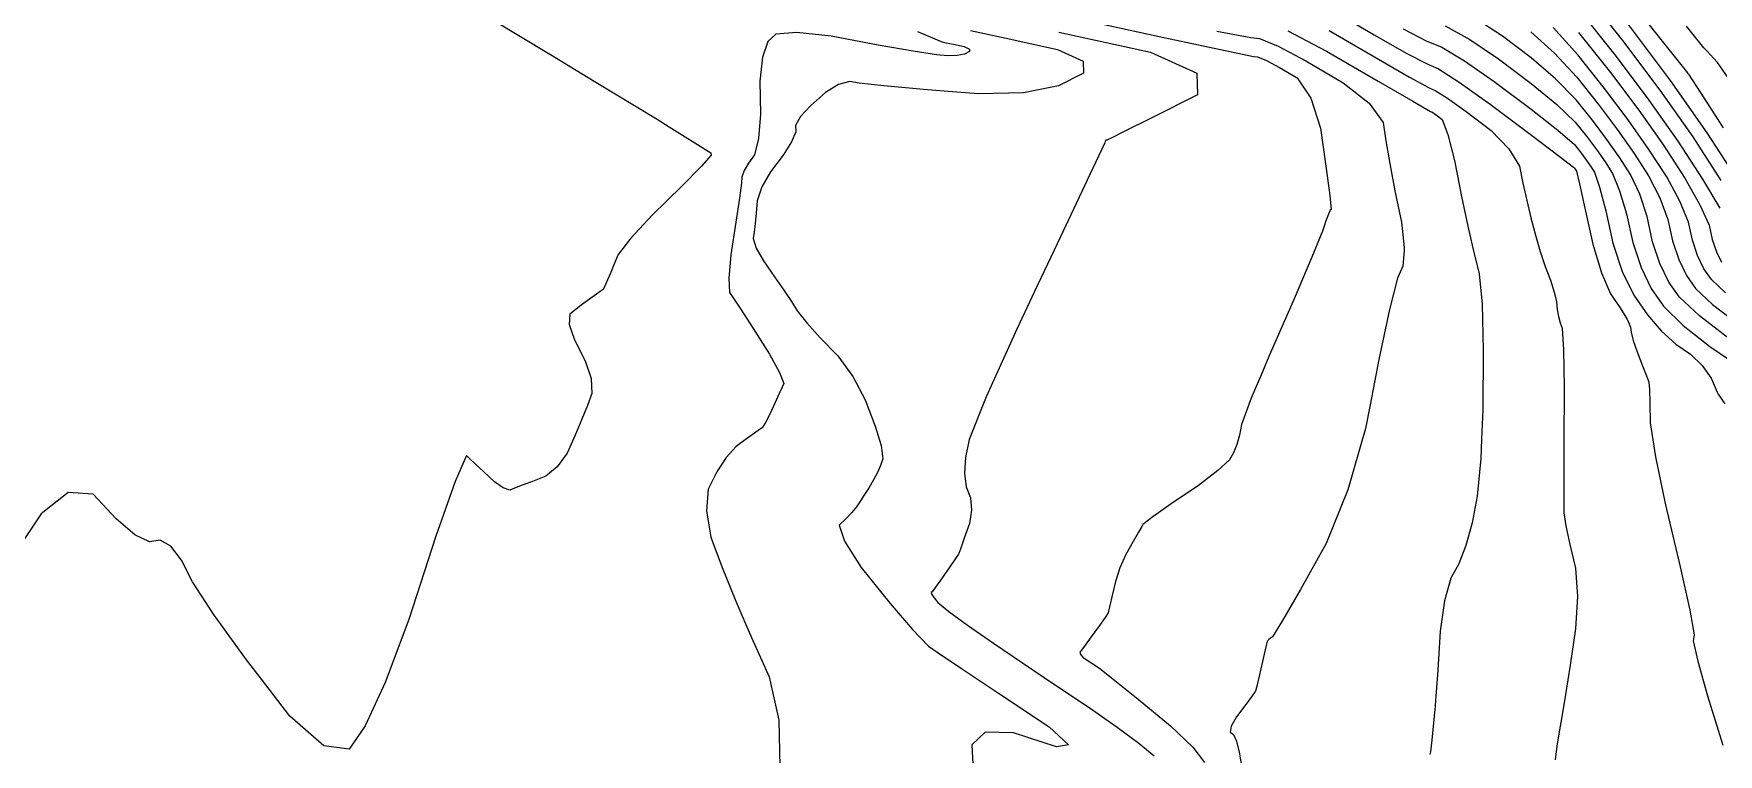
# Model space of a CAD drawing. Header units: inches. Extents: x 1337389 to 1347141, y 407035 to 414577.
# Drawn here: x 1338035 to 1338531.6, y 409570.4 to 409782.9 of the extents above; entities that cross this region are included whole.
import ezdxf

# ---------------------------------------------------------------- set-up
doc = ezdxf.new("R2010")
doc.units = ezdxf.units.IN
doc.header["$MEASUREMENT"] = 0
doc.layers.add('Topo', color=7, linetype='Continuous', lineweight=15, true_color=0x459900)

msp = doc.modelspace()

# ---------------------------------------------------------------- linework, layer by layer
at = {"layer": 'Topo'}
for p, q in [((1338187.3951, 409776.696, 1165), (1338200.234, 409768.8981, 1165)), ((1338504.7241, 409698.726, 1125), (1338505.3321, 409697.3489, 1125)), ((1338061.394, 409638.0629, 1165), (1338059.329, 409639.8112, 1165))]:
    msp.add_line(p, q, dxfattribs=at)
for points, elevation in [([(1338490.9609, 409796.455), (1338503.3591, 409780.8561), (1338514.3931, 409766.1809), (1338524.0641, 409752.4301), (1338532.3699, 409739.6039)], 1085), ([(1338162.1849, 409791.8521), (1338187.1681, 409776.8341), (1338187.3951, 409776.696)], 1165), ([(1338507.263, 409790.4331), (1338517.3881, 409777.703), (1338522.4909, 409771.296), (1338522.5713, 409771.211), (1338522.657, 409771.1189), (1338522.747, 409771.0191), (1338522.8439, 409770.9131), (1338526.2907, 409765.6189), (1338533.0891, 409755.1391)], 1075), ([(1338340.2448, 409787.8511), (1338366.782, 409782.0569), (1338384.8882, 409778.16), (1338394.5641, 409776.161), (1338395.8091, 409776.059), (1338398.377, 409774.977), (1338402.2669, 409772.917), (1338407.479, 409769.8771), (1338411.516, 409763.8989), (1338414.3769, 409754.985), (1338416.0619, 409743.132), (1338417.0929, 409735.158), (1338417.47, 409731.0631), (1338417.1929, 409730.8459), (1338416.683, 409729.7092), (1338415.9409, 409727.6539), (1338415.4389, 409726.1261)], 1145), ([(1338417.5798, 409789.8581), (1338430.1829, 409782.5081), (1338439.6391, 409777.1678), (1338445.948, 409773.8381), (1338449.109, 409772.5169), (1338455.26, 409768.6021), (1338464.3999, 409762.0932), (1338476.5278, 409752.9889), (1338484.7009, 409746.8098), (1338488.919, 409743.555), (1338489.1819, 409743.2249), (1338489.4157, 409742.9142), (1338489.621, 409742.622), (1338489.7969, 409742.3509), (1338490.6939, 409738.63), (1338492.312, 409731.4609), (1338494.6519, 409720.843), (1338497.1681, 409712.4009), (1338499.8601, 409706.1351), (1338502.7279, 409702.044), (1338504.692, 409698.7981), (1338504.7241, 409698.726)], 1125), ([(1338451.102, 409785.227), (1338458.3229, 409781.137), (1338466.7729, 409775.459), (1338476.4528, 409768.193), (1338484.0048, 409761.9669), (1338489.4301, 409756.78), (1338492.726, 409752.6321), (1338495.6601, 409748.731), (1338498.231, 409745.0739), (1338500.44, 409741.6641), (1338502.5349, 409736.5661), (1338504.5162, 409729.78), (1338506.3828, 409721.3069), (1338508.826, 409713.949), (1338511.8459, 409707.7049), (1338515.442, 409702.5759), (1338521.2141, 409696.8912), (1338526.3061, 409692.893)], 1115), ([(1338534.682, 409693.0599), (1338526.049, 409699.6449), (1338520.161, 409705.1779), (1338517.02, 409709.6579), (1338514.3828, 409715.1119), (1338512.2492, 409721.539), (1338510.6178, 409728.9403), (1338508.4549, 409735.5341), (1338505.7621, 409741.32), (1338502.5372, 409746.2999), (1338498.7819, 409751.6391), (1338494.498, 409757.336), (1338489.6851, 409763.3931), (1338483.6569, 409769.545), (1338476.416, 409775.7949), (1338467.96, 409782.142), (1338459.8542, 409787.4041)], 1110), ([(1338532.1369, 409731.4051), (1338527.049, 409739.9471), (1338519.7581, 409751.2038), (1338511.2709, 409763.2731), (1338501.587, 409776.1521), (1338490.7049, 409789.8419)], 1090), ([(1338537.692, 409739.2599), (1338528.3689, 409753.6561), (1338517.5161, 409769.089), (1338505.1311, 409785.56)], 1080), ([(1338535.179, 409768.8461), (1338531.3861, 409774.3829), (1338530.294, 409775.59), (1338529.2639, 409776.716), (1338528.2959, 409777.76), (1338527.39, 409778.7221), (1338522.242, 409785.078)], 1070), ([(1338295.5569, 409783.5279), (1338302.529, 409780.523), (1338302.7998, 409780.4759), (1338304.0231, 409780.2168), (1338306.1969, 409779.7461), (1338309.3241, 409779.0631), (1338310.8979, 409778.3508), (1338310.9189, 409777.6079), (1338309.3881, 409776.8351), (1338307.249, 409776.412), (1338304.502, 409776.339), (1338301.1468, 409776.615), (1338294.2869, 409777.6781), (1338283.923, 409779.5291), (1338270.054, 409782.1661), (1338260.007, 409783.2231), (1338253.7831, 409782.6991), (1338251.3821, 409780.596), (1338249.8219, 409775.9739), (1338249.1029, 409768.8341), (1338249.226, 409759.175), (1338248.701, 409751.938), (1338247.529, 409747.1219), (1338245.7101, 409744.7288), (1338244.4539, 409742.538), (1338243.7607, 409740.5491), (1338243.6319, 409738.7641), (1338243.0541, 409734.3639), (1338242.026, 409727.3501), (1338240.5481, 409717.7218), (1338239.923, 409710.794), (1338240.1521, 409706.565), (1338241.2329, 409705.0349), (1338243.5467, 409701.4931), (1338247.0941, 409695.938), (1338251.873, 409688.37), (1338254.889, 409682.971), (1338256.1429, 409679.739), (1338255.6339, 409678.676), (1338254.7741, 409676.8132), (1338253.564, 409674.1489), (1338252.0032, 409670.6849), (1338250.7211, 409668.2069), (1338249.7181, 409666.714), (1338248.9941, 409666.208), (1338247.476, 409665.1122), (1338245.163, 409663.4272), (1338242.057, 409661.152), (1338239.1401, 409657.92), (1338236.414, 409653.7311), (1338233.877, 409648.584), (1338233.2949, 409642.1582), (1338234.665, 409634.4551), (1338237.9888, 409625.472), (1338241.9621, 409615.607), (1338244.9219, 409608.721)], 1160), ([(1338311.21, 409783.812), (1338321.7039, 409781.5399), (1338336.7911, 409778.246), (1338344.387, 409774.8071), (1338344.4911, 409771.2231), (1338337.1029, 409767.495), (1338326.7809, 409765.4541), (1338313.525, 409765.1001), (1338304.5532, 409765.8389)], 1155), ([(1338337.2099, 409783.3339), (1338364.2581, 409777.4281), (1338377.876, 409771.263), (1338378.0621, 409764.8389), (1338364.8169, 409758.1551), (1338355.9219, 409753.7039), (1338352.987, 409752.2719)], 1150), ([(1338383.8128, 409783.6372), (1338393.7759, 409781.7009), (1338396.406, 409781.4852), (1338401.8282, 409779.2011), (1338410.0428, 409774.85), (1338421.0509, 409768.4302), (1338428.6441, 409762.36), (1338432.8231, 409756.641), (1338433.586, 409751.2709), (1338434.7469, 409744.584), (1338436.3039, 409736.582), (1338438.2579, 409727.2621), (1338439.037, 409719.8542), (1338438.9692, 409718.9049)], 1140), ([(1338404.7261, 409783.7479), (1338416.162, 409777.7501), (1338431.307, 409768.9168), (1338441.515, 409762.9819), (1338446.7851, 409759.946), (1338447.1171, 409759.8071), (1338447.8059, 409759.363), (1338448.853, 409758.614), (1338450.258, 409757.5601), (1338451.9232, 409753.1721), (1338453.8499, 409745.4511), (1338456.037, 409734.3958), (1338457.9669, 409725.2281), (1338459.6402, 409717.9471), (1338461.055, 409712.554), (1338461.097, 409712.1139)], 1135), ([(1338416.8709, 409783.804), (1338430.7451, 409775.713), (1338440.5771, 409770.0749), (1338446.366, 409766.8921), (1338448.1129, 409766.1619), (1338451.741, 409763.8259), (1338457.251, 409759.885), (1338464.642, 409754.3371), (1338469.899, 409748.9711), (1338473.023, 409743.7861), (1338474.013, 409738.783), (1338475.124, 409733.727), (1338476.3569, 409728.6191), (1338477.7108, 409723.459), (1338479.1281, 409718.6639), (1338480.61, 409714.2359), (1338482.156, 409710.173), (1338483.2631, 409706.7), (1338483.609, 409705.2061)], 1130), ([(1338438.7012, 409784.2609), (1338445.5291, 409780.7839), (1338450.1059, 409778.8722), (1338456.7919, 409774.869), (1338465.5859, 409768.7759), (1338476.491, 409760.5908), (1338484.3531, 409754.3892), (1338489.174, 409750.1681), (1338490.954, 409747.9289), (1338492.5379, 409745.8218), (1338493.9259, 409743.8478), (1338495.1181, 409742.0071), (1338496.6139, 409737.598), (1338498.4142, 409730.621), (1338500.518, 409721.075), (1338503.2699, 409712.786), (1338506.672, 409705.7522), (1338510.7232, 409699.9729), (1338513.597, 409696.6311)], 1120), ([(1338476.3779, 409783.397), (1338483.3091, 409777.1239), (1338489.9402, 409770.005), (1338496.2701, 409762.04), (1338501.9049, 409754.5469), (1338506.8419, 409747.526), (1338511.084, 409740.9768), (1338514.3759, 409734.501), (1338516.7188, 409728.0991), (1338518.114, 409721.7711), (1338519.9391, 409716.2749), (1338522.194, 409711.6109), (1338524.8798, 409707.7799), (1338529.9149, 409703.049), (1338537.298, 409697.4181)], 1105), ([(1338533.781, 409706.453), (1338529.599, 409710.3828), (1338527.3679, 409713.564), (1338525.4951, 409717.438), (1338523.979, 409722.0029), (1338522.821, 409727.2589), (1338520.2959, 409733.4689), (1338516.4051, 409740.6339), (1338511.1481, 409748.7519), (1338505.0271, 409757.4559), (1338498.0429, 409766.7442), (1338490.1948, 409776.6169), (1338482.9609, 409784.702)], 1100), ([(1338490.45, 409783.23), (1338499.815, 409771.4481), (1338508.1492, 409760.3641), (1338515.4529, 409749.9779), (1338521.727, 409740.29), (1338526.2169, 409732.437), (1338528.9229, 409726.4181), (1338529.845, 409722.2339), (1338531.052, 409718.6008), (1338532.543, 409715.518)], 1095), ([(1338200.234, 409768.8981), (1338218.753, 409757.651), (1338222.3281, 409755.4131)], 1165), ([(1338304.5532, 409765.8389), (1338297.3341, 409766.4332), (1338285.6141, 409767.498), (1338278.363, 409768.2949), (1338275.582, 409768.823), (1338272.2602, 409767.8889), (1338268.3951, 409765.492), (1338263.989, 409761.631), (1338261.059, 409758.412), (1338259.607, 409755.8338), (1338259.6308, 409753.898), (1338258.407, 409750.975), (1338255.935, 409747.0649), (1338252.214, 409742.1699), (1338249.6461, 409737.6889), (1338248.2299, 409733.622), (1338247.966, 409729.9699), (1338247.9629, 409729.9349)], 1155), ([(1338222.3281, 409755.4131), (1338234.601, 409747.7331), (1338234.7111, 409747.081), (1338231.8631, 409743.797), (1338226.056, 409737.8809), (1338217.2911, 409729.334), (1338211.0349, 409722.624), (1338207.2892, 409717.7511), (1338206.0528, 409714.7159), (1338205.0209, 409712.2371), (1338204.1931, 409710.314), (1338203.5689, 409708.9472), (1338203.1529, 409708.0351), (1338202.944, 409707.581), (1338198.8081, 409704.647), (1338196.808, 409703.176), (1338194.876, 409701.6992), (1338193.0119, 409700.2179), (1338192.8468, 409697.183), (1338194.382, 409692.5939), (1338197.6158, 409686.452), (1338199.339, 409681.1888), (1338199.552, 409676.8049), (1338198.2541, 409673.299), (1338196.5991, 409669.1919), (1338194.588, 409664.482), (1338192.22, 409659.1712), (1338189.342, 409655.137), (1338185.953, 409652.3799), (1338182.0529, 409650.9), (1338178.9902, 409649.7319), (1338176.7652, 409648.875), (1338175.3769, 409648.3291), (1338173.3881, 409648.9632), (1338170.7989, 409650.7778), (1338167.6081, 409653.772), (1338165.1689, 409656.0551), (1338163.4829, 409657.6259), (1338162.5481, 409658.4851), (1338159.253, 409650.869), (1338153.5969, 409634.7799), (1338145.581, 409610.2172), (1338138.636, 409591.563), (1338132.7611, 409578.8181), (1338127.958, 409571.9829), (1338120.5251, 409572.9469), (1338110.463, 409581.7119), (1338102.1489, 409592.5631)], 1165), ([(1338352.987, 409752.2719), (1338351.3769, 409751.486), (1338351.1821, 409751.5029), (1338351.009, 409751.3769), (1338350.8569, 409751.1089), (1338350.726, 409750.7), (1338346.3371, 409741.34), (1338337.6899, 409723.031), (1338330.0491, 409706.8921)], 1150), ([(1338247.9629, 409729.9349), (1338247.691, 409726.892), (1338247.4059, 409724.3879), (1338247.109, 409722.4569), (1338248.0079, 409719.6199), (1338250.1031, 409715.8752), (1338253.3919, 409711.222), (1338256.15, 409707.227), (1338258.375, 409703.8878), (1338260.0689, 409701.2061), (1338262.909, 409697.6461), (1338266.897, 409693.2089), (1338272.031, 409687.8951), (1338276.4351, 409681.7889), (1338280.1091, 409674.892), (1338283.0541, 409667.2039), (1338284.788, 409661.4249), (1338285.3131, 409657.555), (1338284.627, 409655.5941), (1338283.721, 409653.5271), (1338282.5932, 409651.3522), (1338281.246, 409649.0702), (1338279.959, 409646.989), (1338278.734, 409645.109), (1338277.5702, 409643.4289), (1338276.136, 409641.6881), (1338274.431, 409639.8868), (1338272.456, 409638.024), (1338273.9741, 409633.2429), (1338278.984, 409625.5419), (1338287.4871, 409614.923), (1338294.098, 409607.191), (1338298.8191, 409602.348), (1338301.6488, 409600.392), (1338308.5109, 409595.7681), (1338319.4029, 409588.477), (1338334.3271, 409578.517), (1338340.0399, 409573.2429), (1338336.5419, 409572.6542), (1338323.8331, 409576.7491), (1338315.4959, 409576.94), (1338311.532, 409573.225), (1338311.9401, 409565.605)], 1155), ([(1338415.4389, 409726.1261), (1338414.965, 409724.681), (1338411.8349, 409717.036), (1338406.549, 409704.7219), (1338399.1081, 409687.7369), (1338397.2209, 409683.218)], 1145), ([(1338438.9692, 409718.9049), (1338438.6419, 409714.3581), (1338437.0708, 409710.7719), (1338434.7101, 409701.5928), (1338431.559, 409686.8199), (1338428.972, 409673.4479)], 1140), ([(1338461.097, 409712.1139), (1338461.954, 409703.1), (1338462.3381, 409689.5837), (1338462.206, 409672.007), (1338461.845, 409663.3329)], 1135), ([(1338330.0491, 409706.8921), (1338324.784, 409695.7719), (1338315.8181, 409675.8311), (1338310.7929, 409663.2059), (1338309.7091, 409657.9), (1338309.403, 409653.2738), (1338309.8749, 409649.328), (1338311.125, 409646.0639), (1338311.4538, 409642.4441), (1338310.8621, 409638.47), (1338309.3482, 409634.142), (1338308.3039, 409631.197), (1338307.7299, 409629.6359), (1338307.625, 409629.459), (1338306.73, 409628.1512), (1338305.0461, 409625.712), (1338302.5711, 409622.141), (1338300.8379, 409619.6822), (1338299.8469, 409618.335), (1338299.5989, 409618.101), (1338299.7901, 409617.4989), (1338300.4201, 409616.5299), (1338301.49, 409615.1929), (1338304.7728, 409612.5261), (1338310.2689, 409608.5299), (1338317.976, 409603.2031), (1338326.524, 409597.376), (1338335.9119, 409591.0499), (1338346.1399, 409584.225), (1338354.4469, 409578.4462), (1338360.8351, 409573.713), (1338365.3031, 409570.0261)], 1150), ([(1338483.609, 409705.2061), (1338483.9309, 409703.817), (1338484.1611, 409701.524), (1338484.5179, 409699.4709), (1338485.0021, 409697.6589), (1338485.6119, 409696.0871), (1338485.994, 409689.6839), (1338486.1481, 409678.4519), (1338486.0731, 409662.389), (1338486.055, 409655.8831)], 1130), ([(1338505.3321, 409697.3489), (1338505.7522, 409696.3989), (1338505.9081, 409694.845), (1338506.4352, 409692.8589)], 1125), ([(1338513.597, 409696.6311), (1338514.8639, 409695.1551), (1338519.0951, 409691.295), (1338523.4153, 409688.3959), (1338526.8801, 409685.0719), (1338529.4879, 409681.3251), (1338531.2399, 409677.155), (1338531.613, 409676.6191)], 1120), ([(1338506.4352, 409692.8589), (1338506.5531, 409692.4171), (1338507.6859, 409689.1139), (1338509.308, 409684.937), (1338510.4289, 409682.054), (1338511.0488, 409680.4639), (1338511.168, 409680.169), (1338511.2891, 409678.0199), (1338511.4131, 409674.0171), (1338511.5389, 409668.161), (1338513.0811, 409658.1551), (1338515.8652, 409644.821)], 1125), ([(1338526.3061, 409692.893), (1338529.1611, 409690.6519), (1338534.655, 409686.965)], 1115), ([(1338397.2209, 409683.218), (1338393.9459, 409675.3742), (1338391.0641, 409667.6329), (1338390.4601, 409664.5151), (1338389.6688, 409661.7448), (1338388.69, 409659.3239), (1338387.5242, 409657.2519), (1338384.077, 409654.0519), (1338378.3491, 409649.723), (1338370.3401, 409644.265), (1338364.885, 409640.427), (1338361.9819, 409638.2091), (1338361.633, 409637.61), (1338360.681, 409635.9319), (1338359.126, 409633.173), (1338356.9682, 409629.3352), (1338355.2169, 409625.3961), (1338353.8739, 409621.3571), (1338352.9391, 409617.2171), (1338352.2739, 409614.3041), (1338351.8821, 409612.617), (1338351.7599, 409612.1569), (1338350.866, 409610.7379), (1338349.1988, 409608.361), (1338346.759, 409605.0251), (1338344.9851, 409602.614), (1338343.8769, 409601.129), (1338343.4341, 409600.5689), (1338343.5719, 409599.8969), (1338344.2911, 409599.1107), (1338345.59, 409598.2141), (1338346.9179, 409597.307), (1338348.2729, 409596.393), (1338349.6559, 409595.4691), (1338353.76, 409592.2288), (1338360.5849, 409586.67), (1338370.1299, 409578.793), (1338376.6659, 409572.5729), (1338380.1931, 409568.008)], 1145), ([(1338531.613, 409676.6191), (1338533.58, 409673.7959)], 1120), ([(1338428.972, 409673.4479), (1338427.6181, 409666.4531), (1338422.4509, 409648.3651), (1338416.06, 409632.5551), (1338408.4439, 409619.0239), (1338403.1649, 409609.8662), (1338400.2231, 409605.081), (1338399.6192, 409604.6689), (1338399.155, 409604.29), (1338398.8318, 409603.945), (1338398.6498, 409603.6319), (1338398.4991, 409603.2941), (1338398.379, 409602.9289), (1338398.29, 409602.5381), (1338397.9029, 409600.8341), (1338397.2201, 409597.8151), (1338396.2399, 409593.483), (1338395.563, 409590.5638), (1338395.189, 409589.0571), (1338395.1188, 409588.962), (1338394.1599, 409587.6639), (1338392.3137, 409585.162), (1338389.5779, 409581.4569), (1338388.0589, 409578.7358), (1338387.755, 409576.999), (1338388.6669, 409576.2471), (1338389.5391, 409574.2601), (1338390.3729, 409571.038), (1338391.166, 409566.5821)], 1140), ([(1338461.845, 409663.3329), (1338461.609, 409657.6609), (1338460.5481, 409646.546), (1338459.0221, 409638.6609), (1338457.213, 409631.9991), (1338455.122, 409626.559), (1338452.748, 409622.341), (1338450.9178, 409615.719), (1338449.631, 409606.6918), (1338448.8892, 409595.262), (1338448.3751, 409587.5249), (1338448.0899, 409583.4819), (1338447.975, 409582.7831), (1338447.2469, 409575.6019), (1338446.956, 409572.9301), (1338446.738, 409571.1761), (1338446.593, 409570.341)], 1135), ([(1338486.055, 409655.8831), (1338486.0411, 409650.899), (1338486.049, 409643.9839), (1338486.1, 409641.641), (1338486.692, 409637.7401), (1338487.827, 409632.2792), (1338489.5029, 409625.26), (1338490.0789, 409616.9859), (1338489.555, 409607.458), (1338487.93, 409596.6768), (1338486.585, 409588.0211), (1338485.5199, 409581.4899), (1338484.7339, 409577.084), (1338484.056, 409572.8419), (1338483.485, 409568.762)], 1130), ([(1338059.329, 409639.8112), (1338052.5671, 409647.0919), (1338045.1851, 409647.605), (1338040.036, 409643.5789)], 1165), ([(1338040.036, 409643.5789), (1338037.184, 409641.3499), (1338028.5629, 409628.327), (1338025.418, 409624.0521)], 1165), ([(1338515.8652, 409644.821), (1338516.0368, 409643.999), (1338520.408, 409625.693), (1338523.2341, 409612.9049), (1338524.5151, 409605.6351), (1338524.2508, 409603.8831), (1338525.5628, 409597.885), (1338528.4502, 409587.639), (1338532.9129, 409573.1469)], 1125), ([(1338088.775, 409610.7021), (1338088.2299, 409611.4531), (1338081.8371, 409621.243), (1338078.5931, 409627.648), (1338075.403, 409631.7479), (1338072.264, 409633.5439), (1338069.1788, 409633.0351), (1338064.8671, 409635.1241), (1338061.394, 409638.0629)], 1165), ([(1338102.1489, 409592.5631), (1338097.7721, 409598.2752), (1338088.775, 409610.7021)], 1165), ([(1338244.9219, 409608.721), (1338246.582, 409604.8588), (1338251.8511, 409593.229), (1338254.6412, 409580.5199), (1338254.9519, 409566.7332), (1338252.7839, 409551.8669), (1338252.3669, 409546.685)], 1160)]:
    msp.add_lwpolyline(points, dxfattribs=dict(at, elevation=elevation))

doc.saveas('drawing.dxf')
